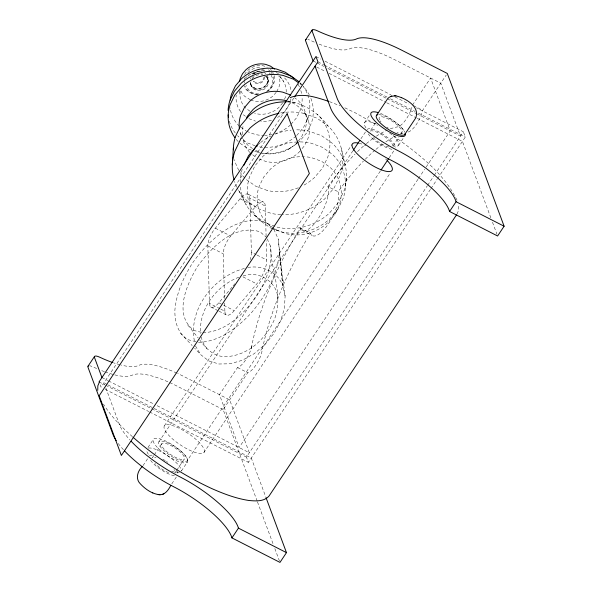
<?xml version="1.0" encoding="UTF-8"?>
<svg xmlns="http://www.w3.org/2000/svg" width="592" height="592" viewBox="0 0 592 592"><rect width="100%" height="100%" fill="white"/><g stroke="black" fill="none" stroke-linecap="round" stroke-linejoin="round"><path stroke-width="0.44" stroke-dasharray="2.96 2.22" d="M267.251 238.946L270.366 245.946C270.921 270.463 284.086 296.192 274.089 320.22C269.19 331.172 261.486 340.629 251.815 347.726C243.001 353.513 232.752 357.376 222.074 356.428C211.536 355.096 204.573 346.705 198.749 338.617M273.874 229.259L278.388 239.397L279.409 252.384L285.115 296.148L284.397 308.358L280.593 321.071L273.963 333.407L264.95 344.537L254.175 353.69L242.372 360.247L230.347 363.769L218.914 364.006L208.858 360.942L200.866 354.793L194.672 348.229M345.447 186.28L346.424 177.829M417.967 179.309L239.124 447.545L219.462 394.664L237.533 367.551A17.027 6.075 -63 0 0 251.393 348.096L251.992 345.861M457.009 214.104L458.556 210.471L458.223 204.388M276.76 91.642L278.973 87.046A21.253 18.863 -20.4 0 0 279.394 77.308M284.456 99.234L285.181 97.732A24.309 21.578 -20.4 0 0 285.951 94.55M271.802 228.357L286.683 233.87A41.906 37.207 -20.4 0 0 327.746 222.681L334.776 214.4L339.379 204.854A44.185 39.227 -20.4 0 0 330.114 167.351L321.678 161.357L311.703 157.716A41.906 37.207 -20.4 0 0 304.525 156.717M334.776 214.4L337.899 209.272L343.271 198.135A51.534 45.754 -20.4 0 0 332.46 154.386L322.618 147.401L310.978 143.153A48.877 43.394 -20.4 0 0 298.353 141.925M293.832 98.006L101.025 387.19L99.338 382.654M147.978 447.471L153.483 439.212M364.605 122.551L370.111 114.293M164.406 425.833L351.877 144.648M143.042 465.586L147.97 458.193M158.848 441.876L352.721 151.101M360.92 138.787L365.538 131.868M153.765 455.648L152.277 457.875A13.623 3.959 33.7 0 1 156.029 457.483M154.253 454.908L161.675 443.778M375.35 123.291L369.904 131.454A13.623 3.959 33.7 0 1 382.04 134.872A13.623 3.959 33.7 0 1 392.74 145.551M412.506 105.117L430.584 78.003L450.246 130.891L425.137 168.55M176.379 470.832L174.899 473.052A13.623 3.959 33.7 0 0 173.974 469.53M176.875 470.085L184.297 458.955A13.623 3.959 33.7 0 0 169.342 444.784A13.623 3.959 33.7 0 0 165.323 450.357A13.623 3.959 33.7 0 0 184.297 458.955M393.021 145.898L398.956 136.996M400.939 134.029L401.924 132.541M171.806 483.827L176.742 476.434M187.124 460.857A17.027 4.951 33.7 0 0 168.431 443.142A17.027 4.951 33.7 0 0 163.407 450.105A17.027 4.951 33.7 0 0 187.124 460.857L380.478 170.844M389.196 157.768L394.331 150.079M181.404 470.995L187.412 461.982A20.431 5.942 33.7 0 0 164.976 440.729A20.431 5.942 33.7 0 0 158.952 449.084A20.431 5.942 33.7 0 0 187.412 461.982M398.534 145.329L403.537 137.825M257.18 501.121L223.154 409.627L247.737 372.753A17.027 6.075 -63 0 0 261.597 353.298A147.763 52.695 -63 0 1 310.511 233.189A26.018 9.28 -63 0 0 328.501 223.695A26.018 9.28 -63 0 0 338.128 191.756A146.868 52.377 -63 0 1 363.407 161.128M408.251 132.009A17.027 6.075 -63 0 0 422.71 110.319L446.287 74.955M203.996 452.406A23.843 6.934 33.7 0 0 177.822 427.609A23.843 6.934 33.7 0 0 170.792 437.355A23.843 6.934 33.7 0 0 203.996 452.406L390.439 172.76M418.477 178.54L424.627 169.319M430.443 189.344L248.403 462.374L246.435 457.083L427.172 186.006M427.653 185.281L433.825 176.024M434.313 175.291L463.344 131.757L416.413 107.811M430.954 188.574L437.103 179.346M437.621 178.577L465.312 137.041L463.344 131.757M266.422 84.589L266.8 84.027M220.009 308.75L209.472 303.378L207.851 245.939A13.882 4.951 -63 0 1 215.296 228.172L240.086 198.764A17.079 6.09 -63 0 1 249.854 198.179L265.26 206.038L266.111 236.245M224.516 298.472L223.258 253.798A13.882 4.951 -63 0 1 230.702 236.03L255.492 206.63A17.079 6.09 -63 0 1 265.26 206.038M209.472 303.378A16.347 5.831 -63 0 0 218.818 302.808L232.471 286.617M233.063 285.914L234.839 283.805M220.823 309.165L224.879 311.237A16.347 5.831 -63 0 0 234.225 310.667L256.78 283.916A18.648 6.653 -63 0 0 266.785 260.051L266.237 240.826M276.198 92.3L273.378 95.623A20.158 17.893 -20.4 0 1 253.628 101.003L251.23 100.129M282.643 102.986L278.773 107.537A23.058 20.468 -20.4 0 1 256.188 113.694L254.619 113.124M291.079 124.239L296.57 117.778L300.521 109.579A37.932 33.677 -20.4 0 0 302.075 97.354M296.71 135.479L303.541 127.435L308.018 118.163A42.927 38.11 -20.4 0 0 303.208 86.447A44.696 39.686 -20.4 0 1 309.246 94.757M262.781 153.076A33.515 29.755 -20.4 0 0 295.623 144.13L297.865 141.473M298.427 140.815L301.239 137.507L304.924 129.87A35.335 31.369 -20.4 0 0 297.517 99.878L294.52 97.747M299.863 151.197L298.738 152.521A33.515 29.755 -20.4 0 1 265.904 161.475L257.927 158.56M302.112 148.548L304.362 145.898L308.047 138.262A35.335 31.369 -20.4 0 0 300.64 108.269L293.884 103.482L287.505 101.151M337.899 209.272L329.692 218.922A48.877 43.394 -20.4 0 1 281.799 231.983L273.489 228.941M288.437 149.28L290.524 147.756M295.615 144.122L298.279 142.198M244.378 268.472C213.453 276.412 187.287 310.252 194.724 342.627M238.842 277.234C216.413 285.573 198.498 309.283 200.629 333.703M243.068 275.998C258.956 270.167 277.626 281.881 277.907 299.197M202.975 332.756C226.011 331.735 243.897 313.893 256.573 296.2C265.882 281.348 273.482 263.825 270.366 245.946M198.49 342.339C219.44 341.828 236.881 328.027 250.742 313.531C265.579 296.259 277.271 275.391 279.409 252.384L282.695 285.255L285.115 296.148M247.811 267.466C261.879 265.038 277.248 271.499 282.695 285.255L278.388 239.397M254.708 151.323L259.644 152.729M287.586 100.988C303.962 103.585 318.341 112.621 328.086 126.037A57.994 51.489 -20.4 0 1 340.237 175.269L334.199 187.797L324.964 198.66A55.004 48.833 -20.4 0 1 281.696 214.718M201.228 332.319L194.243 330.558C172.738 315.129 186.857 283.886 197.743 266.185C211.507 247.471 234.373 223.443 260.066 231.827L266.555 237.392M195.9 341.68L188.13 339.727C177.681 333.659 174.573 321.338 174.899 310.001C176.409 293.173 183.313 277.537 192.274 263.396C202.346 248.958 214.837 236.186 230.088 227.224C241.151 221.615 254.146 217.56 266.178 222.659L273.178 228.66M329.426 101.617L340 105.768M276.013 72.55L278.469 73.445M272.298 72.653L273.867 73.23M303.911 113.398L317.001 118.178L328.086 126.037M250.431 99.833L244.77 96.37A21.253 18.863 -20.4 0 1 240.108 88.852M248.914 118.711L255.47 121.108M246.716 131.365L255.278 134.495A35.979 31.946 -20.4 0 0 263.721 135.405M255.204 145.765L247.123 142.813L240.411 138.054M255.603 150.457L260.391 152.203M251.341 150.094L247.974 148.866L240.145 143.316M267.281 190.476L255.833 186.295L246.146 179.428M272.66 228.638L270.167 227.728L260.317 220.742L254.345 215.103A55.737 49.484 -20.4 0 1 240.404 186.125M314.271 42.121L311.052 40.648A8.71 2.531 33.7 0 0 307.833 39.472M96.644 368.535L93.418 367.062A8.71 2.531 33.7 0 0 89.57 365.789M344.84 107.811L355.799 113.102L377.607 125.378M413.29 105.517L422.71 110.319M315.965 56.573L320.901 59.089M325.023 61.191L390.89 94.794M395.005 96.896L409.005 104.037M317.934 61.857L323.691 64.802M324.52 65.216L387.094 97.14M390.387 98.82L415.088 111.422M418.381 113.102L465.312 137.041M313.072 60.909L316.365 62.589M317.186 63.011L323.772 66.371M327.894 68.472L386.347 98.294M387.175 98.709L415.991 113.412M416.812 113.834L460.45 136.093L440.781 83.213L395.434 60.073A72.202 21.001 33.7 0 0 349.887 48.744A72.202 21.001 33.7 0 1 319.029 44.097M316.683 67.037L325.741 71.654M329.034 73.334L385.843 102.32M386.672 102.742L416.309 117.86M417.131 118.282L462.419 141.384L490.886 217.923M251.393 348.096A147.763 52.695 -63 0 1 300.307 227.987A26.018 9.28 -63 0 0 318.296 218.485A26.018 9.28 -63 0 0 327.924 186.554L338.128 191.756M248.433 194.361L263.84 202.22M300.307 227.987L310.511 233.189M301.861 230.184L312.065 235.387M240.086 198.764L255.492 206.63M215.296 228.172L230.702 236.03M249.854 198.179L251.378 252.192L256.24 254.671M257.054 255.085L266.785 260.051M207.851 245.939L223.258 253.798M242.994 276.886L256.78 283.916M218.818 302.808L222.873 304.88M223.68 305.294L234.225 310.667M210.826 307.026L218.122 310.748M218.936 311.163L226.233 314.885M237.533 367.551L247.737 372.753M223.154 409.627L177.807 386.495A72.202 21.001 33.7 0 0 169.482 382.499M101.95 377.563L107.714 380.501M108.536 380.922L153.824 404.025M157.117 405.705L249.328 452.747L229.659 399.866L184.312 376.734A72.202 21.001 33.7 0 0 177.63 373.485M107.211 384.534L103.918 382.854L104.547 384.556M108.033 384.955L153.321 408.051M154.142 408.473L251.297 458.038L265.69 496.74M99.056 381.899L104.821 384.844M105.642 385.259L150.93 408.362M151.752 408.783L246.435 457.083M105.139 389.292L148.777 411.551M149.598 411.973L248.403 462.374M253.753 87.646L254.242 87.964M389.58 133.052C415.303 151.559 443.038 171.288 457.209 200.547M299.878 83.738L301.298 84.745M278.751 76.153L280.083 77.093A24.309 21.578 -20.4 0 1 286.202 92.137M250.031 111.222L246.05 108.395A24.309 21.578 -20.4 0 1 240.182 90.946M243.364 114.774L245.451 116.254M240.914 127.25L245.991 130.854M252.555 148.562L248.048 145.373A35.335 31.369 -20.4 0 1 241.736 136.648M252.673 154.83L256.425 157.494M273.896 228.231L268.265 224.235A44.185 39.227 -20.4 0 1 259.007 186.732L263.61 177.186L270.64 168.905A41.906 37.207 -20.4 0 1 303.607 156.673M274.599 228.727L276.708 230.229M254.345 215.103L265.001 222.659L277.581 227.254A52.866 46.938 -20.4 0 0 329.389 213.142L338.254 202.693L344.063 190.654A55.737 49.484 -20.4 0 0 332.378 143.338L321.73 135.775L309.142 131.18A52.866 46.938 -20.4 0 0 295.482 129.855M132.475 436.726C121.649 427.01 111.133 416.576 103.467 404.121M180.434 333.126L192.193 345.602M300.018 82.895L301.017 84.071M187.753 324.993L198.165 337.899M280.068 76.42L283.568 81.459M206.852 348.658L202.301 341.221L201.376 337.048M195.471 345.972L200.866 354.793M238.583 190.306L246.353 205.106M492.485 222.222L496.962 234.262M305.62 113.671L308.743 122.07M267.562 78.433L268.257 80.305M250.335 83.213L251.03 85.078M241.506 135.768L239.945 131.572A35.335 31.369 -20.4 0 0 241.366 135.827M257.498 501.979L273.23 544.277M274.836 548.592L279.972 562.4M105.82 387.96L119.429 424.575A61.302 17.827 33.7 0 0 129.937 439.945M341.384 148.688L345.166 165.101M239.79 90.591L239.93 93.351M224.642 303.03L224.879 311.237M380.508 113.42A20.431 5.942 33.7 0 1 404.506 131.631M393.066 135.457A20.431 5.942 33.7 0 1 392.91 145.913M365.989 127.842A20.431 5.942 33.7 0 1 376.098 124.068M378.665 114.648A17.027 4.951 33.7 0 1 393.517 120.931A17.027 4.951 33.7 0 1 404.787 132.179M379.657 119.984A13.623 3.959 33.7 0 1 386.028 117.963A13.623 3.959 33.7 0 1 400.769 128.701A13.623 3.959 33.7 0 1 396.973 132.593M388.293 128.168A13.623 3.959 33.7 0 1 386.842 127.147M380.974 121.856A13.623 3.959 33.7 0 1 380.227 120.886M388.774 147.031A13.623 3.959 33.7 0 1 372.494 136.974M392.008 149.273A17.027 4.951 33.7 0 1 377.4 142.435A17.027 4.951 33.7 0 1 367.047 131.816M367.077 129.559A17.027 4.951 33.7 0 1 383.187 134.414A17.027 4.951 33.7 0 1 395.611 147.933M168.631 472.638A13.623 3.959 33.7 0 1 154.86 463.395M174.381 475.694A17.027 4.951 33.7 0 1 150.605 460.384M149.45 455.973A17.027 4.951 33.7 0 1 154.135 455.485M162.726 459.126A17.027 4.951 33.7 0 1 165.871 461.035M166.485 461.442A17.027 4.951 33.7 0 1 167.706 462.285M176.571 470.544A17.027 4.951 33.7 0 1 177.985 474.347M167.862 381.781A72.202 21.001 33.7 0 0 132.253 375.158A72.202 21.001 33.7 0 1 114.426 374.788M112.82 374.366A72.202 21.001 33.7 0 1 105.975 372.227M104.473 371.687A72.202 21.001 33.7 0 1 101.402 370.511M123.432 449.705A61.302 17.827 33.7 0 1 118.245 443.489M179.428 472.608A20.431 5.942 33.7 0 1 171.51 471.114M148.363 454.256A20.431 5.942 33.7 0 1 146.653 450.608M148.451 448.107A20.431 5.942 33.7 0 1 168.52 456.291A20.431 5.942 33.7 0 1 181.211 471.017M176.808 373.108A72.202 21.001 33.7 0 0 138.765 365.397A72.202 21.001 33.7 0 1 120.931 365.027M120.132 364.827A72.202 21.001 33.7 0 1 113.368 362.77M327.924 186.554A146.868 52.377 -63 0 1 355.052 154.046M357.501 151.633A146.868 52.377 -63 0 1 365.752 144.167M366.411 143.612A146.868 52.377 -63 0 1 374.81 137.211M376.394 136.138A146.868 52.377 -63 0 1 387.02 130.196M390.306 128.856A146.868 52.377 -63 0 1 398.046 126.806A17.027 6.075 -63 0 0 411.899 107.352M365.249 159.255A146.868 52.377 -63 0 1 375.291 149.931M375.957 149.369A146.868 52.377 -63 0 1 383.601 143.405M385.806 141.873A146.868 52.377 -63 0 1 395.752 136.086M400.51 134.058A146.868 52.377 -63 0 1 402.9 133.244M358.952 143.205A23.843 6.934 33.7 0 1 363.355 144.618M364.161 144.936A23.843 6.934 33.7 0 1 365.804 145.654M385.599 158.937A23.843 6.934 33.7 0 1 387.457 160.795M251.378 252.192A18.648 6.653 -63 0 1 250.157 259.636M263.965 77.145A5.972 5.306 -20.4 0 1 260.117 82.251A5.972 5.306 -20.4 0 1 253.746 81.311M254.072 73.697A5.972 5.306 -20.4 0 1 258.312 71.972M274.237 75.709A16.036 14.23 -20.4 0 1 268.272 90.872M257.357 94.454A16.036 14.23 -20.4 0 1 244.104 86.38M244.607 74.622A16.036 14.23 -20.4 0 1 267.244 67.199M270.418 69.375A16.036 14.23 -20.4 0 1 271.476 70.463M267.17 75.384A9.583 8.51 -20.4 0 1 262.078 87.845A9.583 8.51 -20.4 0 1 249.572 82.554M252.377 74.118A9.583 8.51 -20.4 0 1 261.605 71.558M263.847 72.342A9.583 8.51 -20.4 0 1 265.749 73.645M264.173 76.694A5.972 5.306 -20.4 0 1 260.465 83.183A5.972 5.306 -20.4 0 1 253.206 81.163M261.568 73.519A5.972 5.306 -20.4 0 1 262.752 74.333M271.143 75.288A13.505 11.995 -20.4 0 1 267.036 91.153M258.815 93.958A13.505 11.995 -20.4 0 1 246.339 85.389M248.063 76.102A13.505 11.995 -20.4 0 1 249.091 74.74M261.597 69.649A13.505 11.995 -20.4 0 1 264.92 70.352M269.131 72.838A13.505 11.995 -20.4 0 1 270.714 74.629M271.018 72.194A14.97 13.29 -20.4 0 1 266.504 91.856M258.371 94.32A14.97 13.29 -20.4 0 1 244.785 85.648M244.237 83.102A14.97 13.29 -20.4 0 1 244.193 81.348M244.392 79.58A14.97 13.29 -20.4 0 1 244.844 77.833M247.848 72.735A14.97 13.29 -20.4 0 1 261.065 67.355M268.398 69.804A14.97 13.29 -20.4 0 1 269.797 70.914M266.763 76.523A8.947 7.94 -20.4 0 1 261.272 88.423A8.947 7.94 -20.4 0 1 250.127 81.837M250.52 79.039A8.947 7.94 -20.4 0 1 251.097 77.693M266.282 76.331A8.947 7.94 -20.4 0 1 261.99 89.229A8.947 7.94 -20.4 0 1 250.475 82.066M252.266 77.389A8.947 7.94 -20.4 0 1 253.302 76.272M264.358 75.547A8.947 7.94 -20.4 0 1 267.606 85.603A8.947 7.94 -20.4 0 1 256.78 90.509A8.947 7.94 -20.4 0 1 251.015 81.592M252.177 78.928A8.947 7.94 -20.4 0 1 262.263 74.821M253.065 74A23.058 20.468 -20.4 0 1 257.971 72.113M259.666 71.713A23.058 20.468 -20.4 0 1 261.398 71.425M297.443 141.962A48.877 43.394 -20.4 0 0 263.085 156.207L254.886 165.864L249.513 177.001A51.534 45.754 -20.4 0 0 260.325 220.742M257.979 144.722A52.866 46.938 -20.4 0 1 259.955 143.035M260.635 142.487A52.866 46.938 -20.4 0 1 270.988 135.953M275.014 134.147A52.866 46.938 -20.4 0 1 291.153 130.136M240.263 182.447A55.737 49.484 -20.4 0 1 242.668 167.788M284.619 77.966A29.038 25.782 -20.4 0 1 291.242 92.004M290.953 98.716A29.038 25.782 -20.4 0 1 290.11 102.031L287.083 108.306L282.458 113.753A27.543 24.457 -20.4 0 1 276.56 117.993M271.528 120.198A27.543 24.457 -20.4 0 1 260.791 121.789M240.581 111.636A29.038 25.782 -20.4 0 1 236.186 95.127M239.471 126.222A37.932 33.677 -20.4 0 1 230.133 107.996M244.925 78.403A27.543 24.457 -20.4 0 1 250.823 74.17M251.63 73.741A27.543 24.457 -20.4 0 1 264.802 70.359M290.531 124.89A35.979 31.946 -20.4 0 1 275.628 133.511M272.29 134.421A35.979 31.946 -20.4 0 1 264.572 135.398M300.803 90.532A37.932 33.677 -20.4 0 1 301.631 93.884M298.005 84.19A37.932 33.677 -20.4 0 1 299.589 87.276M238.924 136.996A42.927 38.11 -20.4 0 1 237.644 135.723M235.276 132.985A42.927 38.11 -20.4 0 1 229.296 121.086M296.059 136.071A40.715 36.149 -20.4 0 1 256.817 146.357M300.292 82.991A42.927 38.11 -20.4 0 1 302.66 85.729M297.68 142.909A42.395 37.644 -20.4 0 0 299.611 141.236L306.723 132.86L311.385 123.195A44.696 39.686 -20.4 0 0 310.682 97.858M297.014 143.456A42.395 37.644 -20.4 0 1 260.739 153.076M259.836 152.921A42.395 37.644 -20.4 0 1 258.068 152.558M238.213 141.599A44.696 39.686 -20.4 0 1 235.934 139.009M280.667 112.946A55.004 48.833 -20.4 0 1 303.911 113.39M280.793 214.681A55.004 48.833 -20.4 0 1 271.077 213.357L257.979 208.569L246.901 200.71A57.994 51.489 -20.4 0 1 237.311 187.99M236.918 187.198A57.994 51.489 -20.4 0 1 234.573 181.448M304.096 185.037A48.085 42.691 -20.4 0 0 314.396 177.637L322.462 168.135L327.746 157.183A50.697 45.007 -20.4 0 0 317.112 114.152M298.324 187.775A48.085 42.691 -20.4 0 1 267.281 190.476M244.866 178.155A50.697 45.007 -20.4 0 1 240.308 172.575M238.879 170.326A50.697 45.007 -20.4 0 1 234.521 159.625M287.15 101.92A48.085 42.691 -20.4 0 1 295.985 103.089M249.891 152.477A35.335 31.369 -20.4 0 1 242.698 138.217M242.283 134.621A35.335 31.369 -20.4 0 1 243.49 124.653"/><path stroke-width="0.89" d="M97.761 390.365L97.828 385.821L99.375 382.18M232.286 164.82L233.374 148.052M246.346 118.43L247.449 116.136L253.073 109.513A33.515 29.755 -20.4 0 1 285.906 100.566M243.823 165.383L248.47 155.748L257.342 145.299M88.008 366.219L94.513 356.458M305.635 39.805L312.147 30.044M99.056 381.899L315.965 56.573L317.934 61.857L294.853 96.466M142.546 466.326C137.647 470.721 135.072 478.765 140.334 483.827C145.262 489.081 151.693 493.661 158.974 494.653M353.232 150.331L359.899 140.326M376.475 115.462L387.323 99.197L388.944 97.48L391.149 96.274M170.822 485.307C168.55 490.072 164.339 495.896 158.242 494.601M380.996 170.074L388.685 158.538M404.75 134.443L415.599 118.171C420.675 106.493 404.787 97.621 395.227 95.756M266.008 497.598L286.476 552.639L279.972 562.4L231.938 537.899L238.443 528.138A58.157 16.916 33.7 0 0 180.279 477.041A61.302 17.827 33.7 0 1 131.18 441.277M449.565 211.477L456.069 201.717A58.157 16.916 33.7 0 0 397.913 150.62A61.302 17.827 33.7 0 1 337.063 98.154L312.147 31.169A8.71 2.531 33.7 0 1 317.556 30.888L320.783 32.36A72.202 21.001 33.7 0 0 356.391 38.983A72.202 21.001 33.7 0 1 401.946 50.313L447.293 73.452L504.11 226.225L497.598 235.986L449.565 211.477A58.157 16.916 33.7 0 0 391.401 160.38A61.302 17.827 33.7 0 1 330.551 107.914L315.04 66.193M456.499 214.874L269.027 496.059C264.076 501.735 255.759 501.121 248.966 500.492C235.934 498.523 223.547 493.772 211.551 488.474C183.157 475.258 156.643 457.964 133.111 437.303M391.053 96.311L395.959 95.808M290.354 97.569C302.764 92.441 316.528 97.48 328.604 101.321M390.365 96.57L391.823 96.022M162.378 494.394L163.843 493.839M394.25 95.689L395.034 95.749M159.167 494.668L159.951 494.72M290.768 95.083L282.784 92.167A33.515 29.755 -20.4 0 0 249.95 101.121L244.326 107.744L240.641 115.373A35.335 31.369 -20.4 0 0 239.427 128.93M401.369 97.488L401.746 97.665M152.455 492.751L152.832 492.929M456.069 201.717L504.11 226.225M238.443 528.138L286.476 552.639M299.019 81.718L290.813 75.902L281.119 72.357A40.715 36.149 -20.4 0 0 241.225 83.235L234.395 91.279L229.918 100.551A42.927 38.11 -20.4 0 0 228.105 110.43M298.449 82.732L293.469 79.195L283.376 75.51A42.395 37.644 -20.4 0 0 241.832 86.832L234.721 95.208L230.066 104.865A44.696 39.686 -20.4 0 0 234.891 137.633M274.518 69.012L270.455 66.126L265.66 64.38A20.158 17.893 -20.4 0 0 245.909 69.76L242.528 73.741L240.315 78.329A21.253 18.863 -20.4 0 0 239.568 81.585M313.072 60.909L305.642 40.929A8.71 2.531 33.7 0 1 306.205 39.427M101.95 377.563L94.52 357.583A8.71 2.531 33.7 0 1 99.93 357.302L103.149 358.774A72.202 21.001 33.7 0 0 112.48 362.467M405.365 133.933A20.431 5.942 33.7 0 1 380.323 125.896A20.431 5.942 33.7 0 1 378.54 112.717M405.009 133.836A17.027 4.951 33.7 0 1 386.798 128.338A17.027 4.951 33.7 0 1 377.711 114.744M124.675 451.037A61.302 17.827 33.7 0 0 173.774 486.802A58.157 16.916 33.7 0 1 231.938 537.899M116.261 440.67A61.302 17.827 33.7 0 1 112.924 434.328L88.016 367.343A8.71 2.531 33.7 0 1 88.578 365.841M387.457 160.795A23.843 6.934 33.7 0 1 385.636 171.184A23.843 6.934 33.7 0 1 357.309 153.95A23.843 6.934 33.7 0 1 358.301 143.057M293.81 78.618A37.932 33.677 -20.4 0 0 292.566 77.382L285.322 72.239L276.753 69.109A35.979 31.946 -20.4 0 0 241.506 78.721L235.468 85.825L231.516 94.024A37.932 33.677 -20.4 0 0 230.14 100.122M228.534 117.616A42.927 38.11 -20.4 0 1 228.201 114.929M278.869 113.294A55.004 48.833 -20.4 0 0 250.016 128.087L240.789 138.95L234.743 151.485A57.994 51.489 -20.4 0 0 234.055 179.761M233.337 149.85A50.697 45.007 -20.4 0 1 235.52 136.389L240.803 125.437L248.869 115.936A48.085 42.691 -20.4 0 1 286.247 101.883M287.157 113.79L99.175 395.745L121.375 455.448L309.364 173.493L287.157 113.79"/></g></svg>
